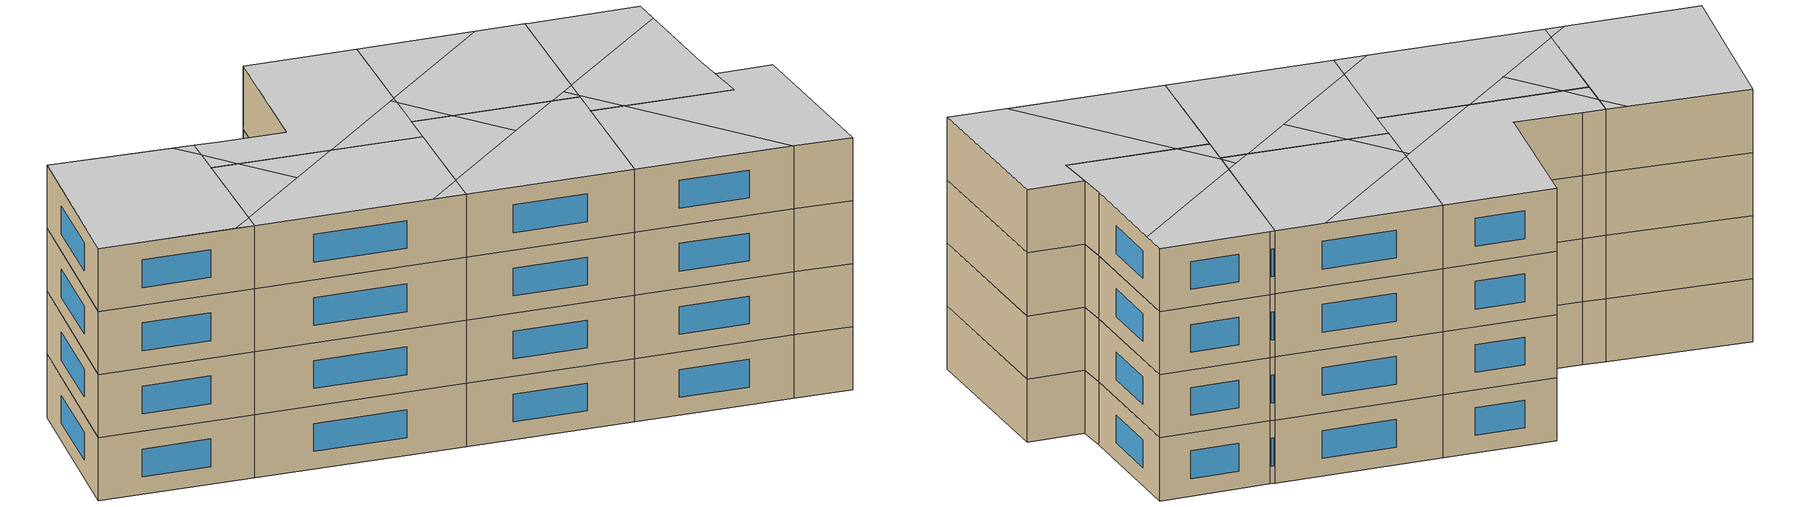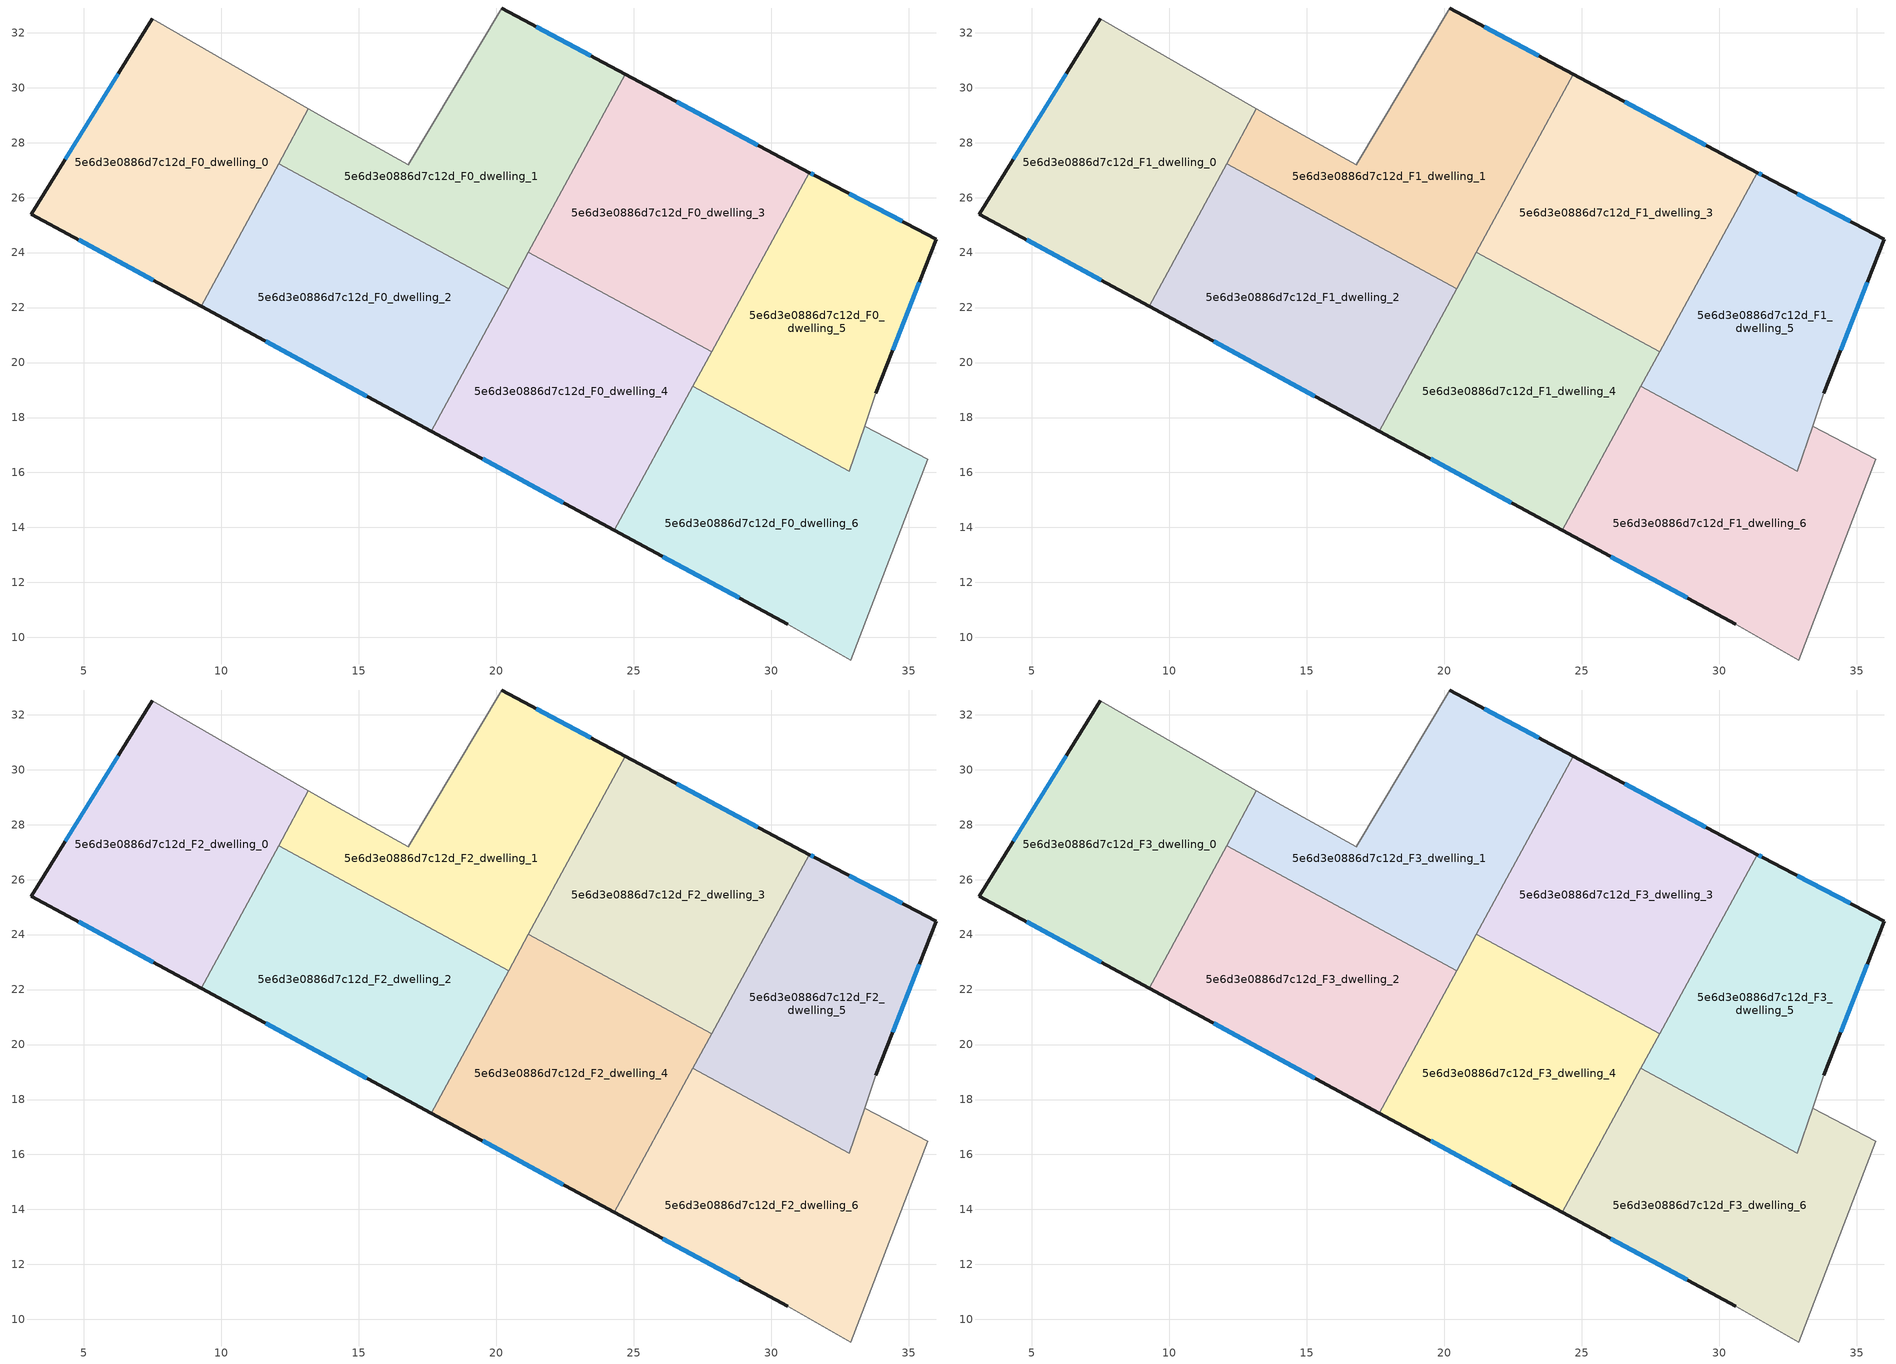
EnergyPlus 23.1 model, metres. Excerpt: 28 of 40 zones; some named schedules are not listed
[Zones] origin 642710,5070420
5e6d3e0886d7c12d_F0_dwelling_0
 floor ground (EU_floor_Construction): 13.17,29.23 9.26,22.05 3.08,25.4 7.49,32.5 z0
 wall outside (EU_wall_Construction): 7.49,32.5 3.08,25.4 9.26,22.05 z0:3
 wall adiabatic (EU_wall_Construction): 13.17,29.23 7.49,32.5 z0:3
 wall to 5e6d3e0886d7c12d_F0_dwelling_2 (EU_wall_Construction): 9.26,22.05 12.08,27.23 z0:3
 wall to 5e6d3e0886d7c12d_F0_dwelling_1 (EU_wall_Construction): 12.08,27.23 13.17,29.23 z0:3
 window (EU_Window_Construction): 4.81,24.46 7.53,22.99 / 6.25,30.51 4.32,27.39 z0.84:2.16
5e6d3e0886d7c12d_F0_dwelling_1
 floor ground (EU_floor_Construction): 24.7,30.49 20.45,22.68 12.08,27.23 13.17,29.23 14.09,28.7 16.79,27.2 20.2,32.9 z0
 wall outside (EU_wall_Construction): 24.7,30.49 20.2,32.9 z0:3
 wall to 5e6d3e0886d7c12d_F0_dwelling_2 (EU_wall_Construction): 12.08,27.23 20.45,22.68 z0:3
 wall adiabatic (EU_wall_Construction): 20.2,32.9 16.79,27.2 14.09,28.7 13.17,29.23 z0:3
 wall to 5e6d3e0886d7c12d_F0_dwelling_3 (EU_wall_Construction): 21.17,24.01 24.7,30.49 z0:3
 wall to 5e6d3e0886d7c12d_F0_dwelling_4 (EU_wall_Construction): 20.45,22.68 21.17,24.01 z0:3
 window (EU_Window_Construction): 23.44,31.16 21.46,32.22 z0.84:2.16
5e6d3e0886d7c12d_F0_dwelling_2
 floor ground (EU_floor_Construction): 20.45,22.68 17.64,17.51 9.26,22.05 12.08,27.23 z0
 wall outside (EU_wall_Construction): 9.26,22.05 17.64,17.51 z0:3
 wall to 5e6d3e0886d7c12d_F0_dwelling_4 (EU_wall_Construction): 17.64,17.51 20.45,22.68 z0:3
 window (EU_Window_Construction): 11.61,20.78 15.29,18.78 z0.84:2.16
5e6d3e0886d7c12d_F0_dwelling_3
 floor ground (EU_floor_Construction): 31.38,26.91 27.83,20.39 21.17,24.01 24.7,30.49 z0
 wall outside (EU_wall_Construction): 31.38,26.91 24.7,30.49 z0:3
 wall to 5e6d3e0886d7c12d_F0_dwelling_4 (EU_wall_Construction): 21.17,24.01 27.83,20.39 z0:3
 wall to 5e6d3e0886d7c12d_F0_dwelling_5 (EU_wall_Construction): 27.83,20.39 31.38,26.91 z0:3
 window (EU_Window_Construction): 29.51,27.91 26.57,29.49 z0.84:2.16
5e6d3e0886d7c12d_F0_dwelling_4
 floor ground (EU_floor_Construction): 27.83,20.39 24.3,13.89 17.64,17.51 21.17,24.01 z0
 wall outside (EU_wall_Construction): 17.64,17.51 24.3,13.89 z0:3
 wall to 5e6d3e0886d7c12d_F0_dwelling_6 (EU_wall_Construction): 24.3,13.89 27.15,19.14 z0:3
 wall to 5e6d3e0886d7c12d_F0_dwelling_5 (EU_wall_Construction): 27.15,19.14 27.83,20.39 z0:3
 window (EU_Window_Construction): 19.5,16.5 22.43,14.91 z0.84:2.16
5e6d3e0886d7c12d_F0_dwelling_5
 floor ground (EU_floor_Construction): 36.01,24.49 33.8,18.88 33.4,17.69 32.85,16.04 27.15,19.14 31.38,26.91 31.6,26.79 z0
 wall outside (EU_wall_Construction): 33.8,18.88 36.01,24.49 31.6,26.79 31.38,26.91 z0:3
 wall adiabatic (EU_wall_Construction): 32.85,16.04 33.4,17.69 33.8,18.88 z0:3
 wall to 5e6d3e0886d7c12d_F0_dwelling_6 (EU_wall_Construction): 27.15,19.14 32.85,16.04 z0:3
 window (EU_Window_Construction): 31.54,26.82 31.44,26.88 / 34.77,25.13 32.84,26.15 / 34.42,20.45 35.39,22.92 z0.84:2.16
5e6d3e0886d7c12d_F0_dwelling_6
 floor ground (EU_floor_Construction): 35.7,16.48 32.9,9.18 30.6,10.48 24.3,13.89 27.15,19.14 32.85,16.04 33.41,17.69 z0
 wall outside (EU_wall_Construction): 24.3,13.89 30.6,10.48 z0:3
 wall adiabatic (EU_wall_Construction): 33.41,17.69 32.85,16.04 / 30.6,10.48 32.9,9.18 35.7,16.48 33.4,17.68 z0:3
 window (EU_Window_Construction): 26.07,12.94 28.83,11.44 z0.84:2.16
5e6d3e0886d7c12d_F1_dwelling_0
 floor to 5e6d3e0886d7c12d_F0_dwelling_0 (EU_floor_Construction): 13.17,29.23 9.26,22.05 3.08,25.4 7.49,32.5 z3
 wall outside (EU_wall_Construction): 7.49,32.5 3.08,25.4 9.26,22.05 z3:6
 wall adiabatic (EU_wall_Construction): 13.17,29.23 7.49,32.5 z3:6
 wall to 5e6d3e0886d7c12d_F1_dwelling_2 (EU_wall_Construction): 9.26,22.05 12.08,27.23 z3:6
 wall to 5e6d3e0886d7c12d_F1_dwelling_1 (EU_wall_Construction): 12.08,27.23 13.17,29.23 z3:6
 window (EU_Window_Construction): 4.81,24.46 7.53,22.99 / 6.25,30.51 4.32,27.39 z3.84:5.16
5e6d3e0886d7c12d_F1_dwelling_1
 floor to 5e6d3e0886d7c12d_F0_dwelling_1 (EU_floor_Construction): 24.7,30.49 20.45,22.68 12.08,27.23 13.17,29.23 14.09,28.7 16.79,27.2 20.2,32.9 z3
 wall outside (EU_wall_Construction): 24.7,30.49 20.2,32.9 z3:6
 wall to 5e6d3e0886d7c12d_F1_dwelling_2 (EU_wall_Construction): 12.08,27.23 20.45,22.68 z3:6
 wall adiabatic (EU_wall_Construction): 20.2,32.9 16.79,27.2 14.09,28.7 13.17,29.23 z3:6
 wall to 5e6d3e0886d7c12d_F1_dwelling_3 (EU_wall_Construction): 21.17,24.01 24.7,30.49 z3:6
 wall to 5e6d3e0886d7c12d_F1_dwelling_4 (EU_wall_Construction): 20.45,22.68 21.17,24.01 z3:6
 window (EU_Window_Construction): 23.44,31.16 21.46,32.22 z3.84:5.16
5e6d3e0886d7c12d_F1_dwelling_2
 floor to 5e6d3e0886d7c12d_F0_dwelling_2 (EU_floor_Construction): 20.45,22.68 17.64,17.51 9.26,22.05 12.08,27.23 z3
 wall outside (EU_wall_Construction): 9.26,22.05 17.64,17.51 z3:6
 wall to 5e6d3e0886d7c12d_F1_dwelling_4 (EU_wall_Construction): 17.64,17.51 20.45,22.68 z3:6
 window (EU_Window_Construction): 11.61,20.78 15.29,18.78 z3.84:5.16
5e6d3e0886d7c12d_F1_dwelling_3
 floor to 5e6d3e0886d7c12d_F0_dwelling_3 (EU_floor_Construction): 31.38,26.91 27.83,20.39 21.17,24.01 24.7,30.49 z3
 wall outside (EU_wall_Construction): 31.38,26.91 24.7,30.49 z3:6
 wall to 5e6d3e0886d7c12d_F1_dwelling_4 (EU_wall_Construction): 21.17,24.01 27.83,20.39 z3:6
 wall to 5e6d3e0886d7c12d_F1_dwelling_5 (EU_wall_Construction): 27.83,20.39 31.38,26.91 z3:6
 window (EU_Window_Construction): 29.51,27.91 26.57,29.49 z3.84:5.16
5e6d3e0886d7c12d_F1_dwelling_4
 floor to 5e6d3e0886d7c12d_F0_dwelling_4 (EU_floor_Construction): 27.83,20.39 24.3,13.89 17.64,17.51 21.17,24.01 z3
 wall outside (EU_wall_Construction): 17.64,17.51 24.3,13.89 z3:6
 wall to 5e6d3e0886d7c12d_F1_dwelling_6 (EU_wall_Construction): 24.3,13.89 27.15,19.14 z3:6
 wall to 5e6d3e0886d7c12d_F1_dwelling_5 (EU_wall_Construction): 27.15,19.14 27.83,20.39 z3:6
 window (EU_Window_Construction): 19.5,16.5 22.43,14.91 z3.84:5.16
5e6d3e0886d7c12d_F1_dwelling_5
 floor to 5e6d3e0886d7c12d_F0_dwelling_5 (EU_floor_Construction): 36.01,24.49 33.8,18.88 33.4,17.69 32.85,16.04 27.15,19.14 31.38,26.91 31.6,26.79 z3
 wall outside (EU_wall_Construction): 33.8,18.88 36.01,24.49 31.6,26.79 31.38,26.91 z3:6
 wall adiabatic (EU_wall_Construction): 32.85,16.04 33.4,17.69 33.8,18.88 z3:6
 wall to 5e6d3e0886d7c12d_F1_dwelling_6 (EU_wall_Construction): 27.15,19.14 32.85,16.04 z3:6
 window (EU_Window_Construction): 31.54,26.82 31.44,26.88 / 34.77,25.13 32.84,26.15 / 34.42,20.45 35.39,22.92 z3.84:5.16
5e6d3e0886d7c12d_F1_dwelling_6
 floor to 5e6d3e0886d7c12d_F0_dwelling_6 (EU_floor_Construction): 35.7,16.48 32.9,9.18 30.6,10.48 24.3,13.89 27.15,19.14 32.85,16.04 33.41,17.69 z3
 wall outside (EU_wall_Construction): 24.3,13.89 30.6,10.48 z3:6
 wall adiabatic (EU_wall_Construction): 33.41,17.69 32.85,16.04 / 30.6,10.48 32.9,9.18 35.7,16.48 33.4,17.68 z3:6
 window (EU_Window_Construction): 26.07,12.94 28.83,11.44 z3.84:5.16
5e6d3e0886d7c12d_F2_dwelling_0
 floor to 5e6d3e0886d7c12d_F1_dwelling_0 (EU_floor_Construction): 13.17,29.23 9.26,22.05 3.08,25.4 7.49,32.5 z6
 wall outside (EU_wall_Construction): 7.49,32.5 3.08,25.4 9.26,22.05 z6:9
 wall adiabatic (EU_wall_Construction): 13.17,29.23 7.49,32.5 z6:9
 wall to 5e6d3e0886d7c12d_F2_dwelling_2 (EU_wall_Construction): 9.26,22.05 12.08,27.23 z6:9
 wall to 5e6d3e0886d7c12d_F2_dwelling_1 (EU_wall_Construction): 12.08,27.23 13.17,29.23 z6:9
 window (EU_Window_Construction): 4.81,24.46 7.53,22.99 / 6.25,30.51 4.32,27.39 z6.84:8.16
5e6d3e0886d7c12d_F2_dwelling_1
 floor to 5e6d3e0886d7c12d_F1_dwelling_1 (EU_floor_Construction): 24.7,30.49 20.45,22.68 12.08,27.23 13.17,29.23 14.09,28.7 16.79,27.2 20.2,32.9 z6
 wall outside (EU_wall_Construction): 24.7,30.49 20.2,32.9 z6:9
 wall to 5e6d3e0886d7c12d_F2_dwelling_2 (EU_wall_Construction): 12.08,27.23 20.45,22.68 z6:9
 wall adiabatic (EU_wall_Construction): 20.2,32.9 16.79,27.2 14.09,28.7 13.17,29.23 z6:9
 wall to 5e6d3e0886d7c12d_F2_dwelling_3 (EU_wall_Construction): 21.17,24.01 24.7,30.49 z6:9
 wall to 5e6d3e0886d7c12d_F2_dwelling_4 (EU_wall_Construction): 20.45,22.68 21.17,24.01 z6:9
 window (EU_Window_Construction): 23.44,31.16 21.46,32.22 z6.84:8.16
5e6d3e0886d7c12d_F2_dwelling_2
 floor to 5e6d3e0886d7c12d_F1_dwelling_2 (EU_floor_Construction): 20.45,22.68 17.64,17.51 9.26,22.05 12.08,27.23 z6
 wall outside (EU_wall_Construction): 9.26,22.05 17.64,17.51 z6:9
 wall to 5e6d3e0886d7c12d_F2_dwelling_4 (EU_wall_Construction): 17.64,17.51 20.45,22.68 z6:9
 window (EU_Window_Construction): 11.61,20.78 15.29,18.78 z6.84:8.16
5e6d3e0886d7c12d_F2_dwelling_3
 floor to 5e6d3e0886d7c12d_F1_dwelling_3 (EU_floor_Construction): 31.38,26.91 27.83,20.39 21.17,24.01 24.7,30.49 z6
 wall outside (EU_wall_Construction): 31.38,26.91 24.7,30.49 z6:9
 wall to 5e6d3e0886d7c12d_F2_dwelling_4 (EU_wall_Construction): 21.17,24.01 27.83,20.39 z6:9
 wall to 5e6d3e0886d7c12d_F2_dwelling_5 (EU_wall_Construction): 27.83,20.39 31.38,26.91 z6:9
 window (EU_Window_Construction): 29.51,27.91 26.57,29.49 z6.84:8.16
5e6d3e0886d7c12d_F2_dwelling_4
 floor to 5e6d3e0886d7c12d_F1_dwelling_4 (EU_floor_Construction): 27.83,20.39 24.3,13.89 17.64,17.51 21.17,24.01 z6
 wall outside (EU_wall_Construction): 17.64,17.51 24.3,13.89 z6:9
 wall to 5e6d3e0886d7c12d_F2_dwelling_6 (EU_wall_Construction): 24.3,13.89 27.15,19.14 z6:9
 wall to 5e6d3e0886d7c12d_F2_dwelling_5 (EU_wall_Construction): 27.15,19.14 27.83,20.39 z6:9
 window (EU_Window_Construction): 19.5,16.5 22.43,14.91 z6.84:8.16
5e6d3e0886d7c12d_F2_dwelling_5
 floor to 5e6d3e0886d7c12d_F1_dwelling_5 (EU_floor_Construction): 36.01,24.49 33.8,18.88 33.4,17.69 32.85,16.04 27.15,19.14 31.38,26.91 31.6,26.79 z6
 wall outside (EU_wall_Construction): 33.8,18.88 36.01,24.49 31.6,26.79 31.38,26.91 z6:9
 wall adiabatic (EU_wall_Construction): 32.85,16.04 33.4,17.69 33.8,18.88 z6:9
 wall to 5e6d3e0886d7c12d_F2_dwelling_6 (EU_wall_Construction): 27.15,19.14 32.85,16.04 z6:9
 window (EU_Window_Construction): 31.54,26.82 31.44,26.88 / 34.77,25.13 32.84,26.15 / 34.42,20.45 35.39,22.92 z6.84:8.16
5e6d3e0886d7c12d_F2_dwelling_6
 floor to 5e6d3e0886d7c12d_F1_dwelling_6 (EU_floor_Construction): 35.7,16.48 32.9,9.18 30.6,10.48 24.3,13.89 27.15,19.14 32.85,16.04 33.41,17.69 z6
 wall outside (EU_wall_Construction): 24.3,13.89 30.6,10.48 z6:9
 wall adiabatic (EU_wall_Construction): 33.41,17.69 32.85,16.04 / 30.6,10.48 32.9,9.18 35.7,16.48 33.4,17.68 z6:9
 window (EU_Window_Construction): 26.07,12.94 28.83,11.44 z6.84:8.16
5e6d3e0886d7c12d_F3_dwelling_0
 floor to 5e6d3e0886d7c12d_F2_dwelling_0 (EU_floor_Construction): 13.17,29.23 9.26,22.05 3.08,25.4 7.49,32.5 z9
 wall outside (EU_wall_Construction): 7.49,32.5 3.08,25.4 9.26,22.05 z9:12
 wall adiabatic (EU_wall_Construction): 13.17,29.23 7.49,32.5 z9:12
 wall to 5e6d3e0886d7c12d_F3_dwelling_2 (EU_wall_Construction): 9.26,22.05 12.08,27.23 z9:12
 wall to 5e6d3e0886d7c12d_F3_dwelling_1 (EU_wall_Construction): 12.08,27.23 13.17,29.23 z9:12
 window (EU_Window_Construction): 4.81,24.46 7.53,22.99 / 6.25,30.51 4.32,27.39 z9.84:11.16
 ceiling to 5e6d3e0886d7c12d_F4_dwelling_4 (EU_floor_Construction): 9.65,22.76 12.7,28.37 12.35,29.7 7.49,32.5 3.08,25.4 8.5,22.46 z12
 ceiling to 5e6d3e0886d7c12d_F4_dwelling_5 (EU_floor_Construction): 12.7,28.37 13.17,29.23 12.35,29.7 z12
 ceiling to 5e6d3e0886d7c12d_F4_dwelling_2 (EU_floor_Construction): 9.26,22.05 9.65,22.76 8.5,22.46 z12
5e6d3e0886d7c12d_F3_dwelling_1
 floor to 5e6d3e0886d7c12d_F2_dwelling_1 (EU_floor_Construction): 24.7,30.49 20.45,22.68 12.08,27.23 13.17,29.23 14.09,28.7 16.79,27.2 20.2,32.9 z9
 wall outside (EU_wall_Construction): 24.7,30.49 20.2,32.9 z9:12
 wall to 5e6d3e0886d7c12d_F3_dwelling_2 (EU_wall_Construction): 12.08,27.23 20.45,22.68 z9:12
 wall adiabatic (EU_wall_Construction): 20.2,32.9 16.79,27.2 14.09,28.7 13.17,29.23 z9:12
 wall to 5e6d3e0886d7c12d_F3_dwelling_3 (EU_wall_Construction): 21.17,24.01 24.7,30.49 z9:12
 wall to 5e6d3e0886d7c12d_F3_dwelling_4 (EU_wall_Construction): 20.45,22.68 21.17,24.01 z9:12
 window (EU_Window_Construction): 23.44,31.16 21.46,32.22 z9.84:11.16
 ceiling to 5e6d3e0886d7c12d_F4_dwelling_5 (EU_floor_Construction): 22.31,26.1 24.7,30.49 20.2,32.9 16.79,27.2 14.09,28.7 13.17,29.23 12.7,28.37 13.15,26.64 16.82,24.65 z12
 ceiling to 5e6d3e0886d7c12d_F4_dwelling_3 (EU_floor_Construction): 22.11,25.74 22.31,26.1 22.04,26.03 z12
 ceiling to 5e6d3e0886d7c12d_F4_dwelling_4 (EU_floor_Construction): 13.15,26.64 12.7,28.37 12.08,27.23 z12
 ceiling to 5e6d3e0886d7c12d_F4_dwelling_2 (EU_floor_Construction): 20.45,22.68 22.11,25.74 22.04,26.03 16.82,24.65 z12
5e6d3e0886d7c12d_F3_dwelling_2
 floor to 5e6d3e0886d7c12d_F2_dwelling_2 (EU_floor_Construction): 20.45,22.68 17.64,17.51 9.26,22.05 12.08,27.23 z9
 wall outside (EU_wall_Construction): 9.26,22.05 17.64,17.51 z9:12
 wall to 5e6d3e0886d7c12d_F3_dwelling_4 (EU_wall_Construction): 17.64,17.51 20.45,22.68 z9:12
 window (EU_Window_Construction): 11.61,20.78 15.29,18.78 z9.84:11.16
 ceiling to 5e6d3e0886d7c12d_F4_dwelling_2 (EU_floor_Construction): 18.31,18.76 20.45,22.68 16.82,24.65 9.65,22.76 9.26,22.05 16.31,18.23 z12
 ceiling to 5e6d3e0886d7c12d_F4_dwelling_4 (EU_floor_Construction): 13.88,23.88 13.15,26.64 12.08,27.23 9.65,22.76 z12
 ceiling to 5e6d3e0886d7c12d_F4_dwelling_5 (EU_floor_Construction): 16.82,24.65 13.15,26.64 13.88,23.88 z12
 ceiling to 5e6d3e0886d7c12d_F4_dwelling_0 (EU_floor_Construction): 17.64,17.51 18.31,18.76 16.31,18.23 z12
5e6d3e0886d7c12d_F3_dwelling_3
 floor to 5e6d3e0886d7c12d_F2_dwelling_3 (EU_floor_Construction): 31.38,26.91 27.83,20.39 21.17,24.01 24.7,30.49 z9
 wall outside (EU_wall_Construction): 31.38,26.91 24.7,30.49 z9:12
 wall to 5e6d3e0886d7c12d_F3_dwelling_4 (EU_wall_Construction): 21.17,24.01 27.83,20.39 z9:12
 wall to 5e6d3e0886d7c12d_F3_dwelling_5 (EU_wall_Construction): 27.83,20.39 31.38,26.91 z9:12
 window (EU_Window_Construction): 29.51,27.91 26.57,29.49 z9.84:11.16
 ceiling to 5e6d3e0886d7c12d_F4_dwelling_3 (EU_floor_Construction): 28.39,21.41 31.38,26.91 29.41,27.97 22.31,26.1 22.11,25.74 22.8,23.13 26.75,20.98 z12
 ceiling to 5e6d3e0886d7c12d_F4_dwelling_5 (EU_floor_Construction): 29.41,27.97 24.7,30.49 22.31,26.1 z12
 ceiling to 5e6d3e0886d7c12d_F4_dwelling_1 (EU_floor_Construction): 27.91,20.53 28.39,21.41 27.72,21.23 z12
 ceiling to 5e6d3e0886d7c12d_F4_dwelling_2 (EU_floor_Construction): 22.8,23.13 22.11,25.74 21.17,24.01 z12
 ceiling to 5e6d3e0886d7c12d_F4_dwelling_0 (EU_floor_Construction): 27.83,20.39 27.91,20.53 27.72,21.23 26.75,20.98 z12
5e6d3e0886d7c12d_F3_dwelling_4
 floor to 5e6d3e0886d7c12d_F2_dwelling_4 (EU_floor_Construction): 27.83,20.39 24.3,13.89 17.64,17.51 21.17,24.01 z9
 wall outside (EU_wall_Construction): 17.64,17.51 24.3,13.89 z9:12
 wall to 5e6d3e0886d7c12d_F3_dwelling_6 (EU_wall_Construction): 24.3,13.89 27.15,19.14 z9:12
 wall to 5e6d3e0886d7c12d_F3_dwelling_5 (EU_wall_Construction): 27.15,19.14 27.83,20.39 z9:12
 window (EU_Window_Construction): 19.5,16.5 22.43,14.91 z9.84:11.16
 ceiling to 5e6d3e0886d7c12d_F4_dwelling_0 (EU_floor_Construction): 24.3,13.9 27.83,20.39 26.75,20.98 18.31,18.76 17.64,17.51 z12
 ceiling to 5e6d3e0886d7c12d_F4_dwelling_2 (EU_floor_Construction): 23.59,20.14 22.8,23.13 21.17,24.01 18.31,18.76 z12
 ceiling to 5e6d3e0886d7c12d_F4_dwelling_3 (EU_floor_Construction): 26.75,20.98 22.8,23.13 23.59,20.14 z12
5e6d3e0886d7c12d_F3_dwelling_5
 floor to 5e6d3e0886d7c12d_F2_dwelling_5 (EU_floor_Construction): 36.01,24.49 33.8,18.88 33.4,17.69 32.85,16.04 27.15,19.14 31.38,26.91 31.6,26.79 z9
 wall outside (EU_wall_Construction): 33.8,18.88 36.01,24.49 31.6,26.79 31.38,26.91 z9:12
 wall adiabatic (EU_wall_Construction): 32.85,16.04 33.4,17.69 33.8,18.88 z9:12
 wall to 5e6d3e0886d7c12d_F3_dwelling_6 (EU_wall_Construction): 27.15,19.14 32.85,16.04 z9:12
 window (EU_Window_Construction): 31.54,26.82 31.44,26.88 / 34.77,25.13 32.84,26.15 / 34.42,20.45 35.39,22.92 z9.84:11.16
 ceiling to 5e6d3e0886d7c12d_F4_dwelling_1 (EU_floor_Construction): 32.85,16.04 33.4,17.69 33.8,18.88 35.54,23.29 28.39,21.41 27.91,20.53 28.46,18.42 z12
 ceiling to 5e6d3e0886d7c12d_F4_dwelling_3 (EU_floor_Construction): 35.54,23.29 36.01,24.49 31.6,26.79 31.38,26.91 28.39,21.41 z12
 ceiling to 5e6d3e0886d7c12d_F4_dwelling_0 (EU_floor_Construction): 28.46,18.42 27.91,20.53 27.15,19.14 z12
5e6d3e0886d7c12d_F3_dwelling_6
 floor to 5e6d3e0886d7c12d_F2_dwelling_6 (EU_floor_Construction): 35.7,16.48 32.9,9.18 30.6,10.48 24.3,13.89 27.15,19.14 32.85,16.04 33.41,17.69 z9
 wall outside (EU_wall_Construction): 24.3,13.89 30.6,10.48 z9:12
 wall adiabatic (EU_wall_Construction): 33.41,17.69 32.85,16.04 / 30.6,10.48 32.9,9.18 35.7,16.48 33.4,17.68 z9:12
 window (EU_Window_Construction): 26.07,12.94 28.83,11.44 z9.84:11.16
 ceiling to 5e6d3e0886d7c12d_F4_dwelling_1 (EU_floor_Construction): 32.9,9.18 35.7,16.48 33.4,17.68 32.85,16.04 28.46,18.42 30.55,10.51 30.6,10.48 z12
 ceiling to 5e6d3e0886d7c12d_F4_dwelling_0 (EU_floor_Construction): 30.55,10.51 28.46,18.42 27.15,19.14 24.3,13.9 z12
[Building]
EU S2 Campaign: North Axis=0; Terrain=City; Solar Distribution=FullExterior
[Site:Location]
Lyon-Bron: Latitude=45.75; Longitude=5; Time Zone=1; Elevation=198
[SizingPeriod:WeatherFileDays]
AnnualSizingPeriod: Begin Month=1; Begin Day of Month=1; End Month=12; End Day of Month=31; Day of Week for Start Day=Monday; Use Weather File Daylight Saving Period=No; Use Weather File Rain and Snow Indicators=No
[MATERIAL]
EU_InternalMass_Material: Roughness=MediumRough; Thickness=0.1; Conductivity=1; Density=1800; Specific Heat=900; Thermal Absorptance=0.9; Solar Absorptance=0.7; Visible Absorptance=0.7
[MATERIAL:NOMASS] Roughness=MediumRough; Thermal Absorptance=0.9; Solar Absorptance=0.7; Visible Absorptance=0.7
Name | Thermal Resistance
EU_wall_NoMass | 0.776494
EU_floor_NoMass | 0.421597
[WINDOWMATERIAL:SIMPLEGLAZINGSYSTEM]
EU_Window_SimpleGlazing: UFactor=4.24961; Solar Heat Gain Coefficient=0.83; Visible Transmittance=0.83
[CONSTRUCTION]
EU_wall_Construction: EU_wall_NoMass
EU_floor_Construction: EU_floor_NoMass
EU_Window_Construction: EU_Window_SimpleGlazing
EU_InternalMass_Construction: EU_InternalMass_Material
[ZONE] Type=1; Multiplier=1; Ceiling Height=autocalculate; Floor Area=autocalculate; Part of Total Floor Area=Yes
Name | Volume
5e6d3e0886d7c12d_F0_dwelling_0; 5e6d3e0886d7c12d_F1_dwelling_0; 5e6d3e0886d7c12d_F2_dwelling_0; 5e6d3e0886d7c12d_F3_dwelling_0 | 168.294
5e6d3e0886d7c12d_F0_dwelling_1; 5e6d3e0886d7c12d_F1_dwelling_1; 5e6d3e0886d7c12d_F2_dwelling_1; 5e6d3e0886d7c12d_F3_dwelling_1 | 168.29
5e6d3e0886d7c12d_F0_dwelling_2; 5e6d3e0886d7c12d_F1_dwelling_2; 5e6d3e0886d7c12d_F2_dwelling_2; 5e6d3e0886d7c12d_F3_dwelling_2 | 168.324
5e6d3e0886d7c12d_F0_dwelling_3; 5e6d3e0886d7c12d_F1_dwelling_3; 5e6d3e0886d7c12d_F2_dwelling_3; 5e6d3e0886d7c12d_F3_dwelling_3 | 168.304
5e6d3e0886d7c12d_F0_dwelling_4; 5e6d3e0886d7c12d_F1_dwelling_4; 5e6d3e0886d7c12d_F2_dwelling_4; 5e6d3e0886d7c12d_F3_dwelling_4 | 168.267
5e6d3e0886d7c12d_F0_dwelling_5; 5e6d3e0886d7c12d_F1_dwelling_5; 5e6d3e0886d7c12d_F2_dwelling_5; 5e6d3e0886d7c12d_F3_dwelling_5 | 154.786
5e6d3e0886d7c12d_F0_dwelling_6; 5e6d3e0886d7c12d_F1_dwelling_6; 5e6d3e0886d7c12d_F2_dwelling_6; 5e6d3e0886d7c12d_F3_dwelling_6 | 181.802
[INTERNALMASS] Construction=EU_InternalMass_Construction
Name | Zone or ZoneList | Surface Area
5e6d3e0886d7c12d_F0_dwelling_0_EU_InternalMass | 5e6d3e0886d7c12d_F0_dwelling_0 | 56.0983
5e6d3e0886d7c12d_F0_dwelling_1_EU_InternalMass | 5e6d3e0886d7c12d_F0_dwelling_1 | 56.0969
5e6d3e0886d7c12d_F0_dwelling_2_EU_InternalMass | 5e6d3e0886d7c12d_F0_dwelling_2 | 56.1077
5e6d3e0886d7c12d_F0_dwelling_3_EU_InternalMass | 5e6d3e0886d7c12d_F0_dwelling_3 | 56.0997
5e6d3e0886d7c12d_F0_dwelling_4_EU_InternalMass | 5e6d3e0886d7c12d_F0_dwelling_4 | 56.0911
5e6d3e0886d7c12d_F0_dwelling_5_EU_InternalMass | 5e6d3e0886d7c12d_F0_dwelling_5 | 51.6004
5e6d3e0886d7c12d_F0_dwelling_6_EU_InternalMass | 5e6d3e0886d7c12d_F0_dwelling_6 | 60.601
5e6d3e0886d7c12d_F1_dwelling_0_EU_InternalMass | 5e6d3e0886d7c12d_F1_dwelling_0 | 56.0983
5e6d3e0886d7c12d_F1_dwelling_1_EU_InternalMass | 5e6d3e0886d7c12d_F1_dwelling_1 | 56.0969
5e6d3e0886d7c12d_F1_dwelling_2_EU_InternalMass | 5e6d3e0886d7c12d_F1_dwelling_2 | 56.1077
5e6d3e0886d7c12d_F1_dwelling_3_EU_InternalMass | 5e6d3e0886d7c12d_F1_dwelling_3 | 56.0997
5e6d3e0886d7c12d_F1_dwelling_4_EU_InternalMass | 5e6d3e0886d7c12d_F1_dwelling_4 | 56.0911
5e6d3e0886d7c12d_F1_dwelling_5_EU_InternalMass | 5e6d3e0886d7c12d_F1_dwelling_5 | 51.6004
5e6d3e0886d7c12d_F1_dwelling_6_EU_InternalMass | 5e6d3e0886d7c12d_F1_dwelling_6 | 60.601
5e6d3e0886d7c12d_F2_dwelling_0_EU_InternalMass | 5e6d3e0886d7c12d_F2_dwelling_0 | 56.0983
5e6d3e0886d7c12d_F2_dwelling_1_EU_InternalMass | 5e6d3e0886d7c12d_F2_dwelling_1 | 56.0969
5e6d3e0886d7c12d_F2_dwelling_2_EU_InternalMass | 5e6d3e0886d7c12d_F2_dwelling_2 | 56.1077
5e6d3e0886d7c12d_F2_dwelling_3_EU_InternalMass | 5e6d3e0886d7c12d_F2_dwelling_3 | 56.0997
5e6d3e0886d7c12d_F2_dwelling_4_EU_InternalMass | 5e6d3e0886d7c12d_F2_dwelling_4 | 56.0911
5e6d3e0886d7c12d_F2_dwelling_5_EU_InternalMass | 5e6d3e0886d7c12d_F2_dwelling_5 | 51.6004
5e6d3e0886d7c12d_F2_dwelling_6_EU_InternalMass | 5e6d3e0886d7c12d_F2_dwelling_6 | 60.601
5e6d3e0886d7c12d_F3_dwelling_0_EU_InternalMass | 5e6d3e0886d7c12d_F3_dwelling_0 | 56.0983
5e6d3e0886d7c12d_F3_dwelling_1_EU_InternalMass | 5e6d3e0886d7c12d_F3_dwelling_1 | 56.0969
5e6d3e0886d7c12d_F3_dwelling_2_EU_InternalMass | 5e6d3e0886d7c12d_F3_dwelling_2 | 56.1077
5e6d3e0886d7c12d_F3_dwelling_3_EU_InternalMass | 5e6d3e0886d7c12d_F3_dwelling_3 | 56.0997
5e6d3e0886d7c12d_F3_dwelling_4_EU_InternalMass | 5e6d3e0886d7c12d_F3_dwelling_4 | 56.0911
5e6d3e0886d7c12d_F3_dwelling_5_EU_InternalMass | 5e6d3e0886d7c12d_F3_dwelling_5 | 51.6004
5e6d3e0886d7c12d_F3_dwelling_6_EU_InternalMass | 5e6d3e0886d7c12d_F3_dwelling_6 | 60.601
[OTHEREQUIPMENT] Fuel Type=Electricity; Design Level Calculation Method=Watts/Area; Power per Zone Floor Area=1; Fraction Latent=0; Fraction Radiant=0; Fraction Lost=0; Carbon Dioxide Generation Rate=0; EndUse Subcategory=EU_Step8_InternalGains
Name | Zone or ZoneList or Space or SpaceList | Schedule
EU_Step8_InternalGain_5e6d3e0886d7c12d_F0_dwelling_0_f000 | 5e6d3e0886d7c12d_F0_dwelling_0 | EU_Step8_GainSchedule_5e6d3e0886d7c12d_F0_dwelling_0_f000
EU_Step8_InternalGain_5e6d3e0886d7c12d_F0_dwelling_1_f000 | 5e6d3e0886d7c12d_F0_dwelling_1 | EU_Step8_GainSchedule_5e6d3e0886d7c12d_F0_dwelling_1_f000
EU_Step8_InternalGain_5e6d3e0886d7c12d_F0_dwelling_2_f000 | 5e6d3e0886d7c12d_F0_dwelling_2 | EU_Step8_GainSchedule_5e6d3e0886d7c12d_F0_dwelling_2_f000
EU_Step8_InternalGain_5e6d3e0886d7c12d_F0_dwelling_3_f000 | 5e6d3e0886d7c12d_F0_dwelling_3 | EU_Step8_GainSchedule_5e6d3e0886d7c12d_F0_dwelling_3_f000
EU_Step8_InternalGain_5e6d3e0886d7c12d_F0_dwelling_4_f000 | 5e6d3e0886d7c12d_F0_dwelling_4 | EU_Step8_GainSchedule_5e6d3e0886d7c12d_F0_dwelling_4_f000
EU_Step8_InternalGain_5e6d3e0886d7c12d_F0_dwelling_5_f000 | 5e6d3e0886d7c12d_F0_dwelling_5 | EU_Step8_GainSchedule_5e6d3e0886d7c12d_F0_dwelling_5_f000
EU_Step8_InternalGain_5e6d3e0886d7c12d_F0_dwelling_6_f000 | 5e6d3e0886d7c12d_F0_dwelling_6 | EU_Step8_GainSchedule_5e6d3e0886d7c12d_F0_dwelling_6_f000
EU_Step8_InternalGain_5e6d3e0886d7c12d_F1_dwelling_0_f000 | 5e6d3e0886d7c12d_F1_dwelling_0 | EU_Step8_GainSchedule_5e6d3e0886d7c12d_F1_dwelling_0_f000
EU_Step8_InternalGain_5e6d3e0886d7c12d_F1_dwelling_1_f000 | 5e6d3e0886d7c12d_F1_dwelling_1 | EU_Step8_GainSchedule_5e6d3e0886d7c12d_F1_dwelling_1_f000
EU_Step8_InternalGain_5e6d3e0886d7c12d_F1_dwelling_2_f000 | 5e6d3e0886d7c12d_F1_dwelling_2 | EU_Step8_GainSchedule_5e6d3e0886d7c12d_F1_dwelling_2_f000
EU_Step8_InternalGain_5e6d3e0886d7c12d_F1_dwelling_3_f000 | 5e6d3e0886d7c12d_F1_dwelling_3 | EU_Step8_GainSchedule_5e6d3e0886d7c12d_F1_dwelling_3_f000
EU_Step8_InternalGain_5e6d3e0886d7c12d_F1_dwelling_4_f000 | 5e6d3e0886d7c12d_F1_dwelling_4 | EU_Step8_GainSchedule_5e6d3e0886d7c12d_F1_dwelling_4_f000
EU_Step8_InternalGain_5e6d3e0886d7c12d_F1_dwelling_5_f000 | 5e6d3e0886d7c12d_F1_dwelling_5 | EU_Step8_GainSchedule_5e6d3e0886d7c12d_F1_dwelling_5_f000
EU_Step8_InternalGain_5e6d3e0886d7c12d_F1_dwelling_6_f000 | 5e6d3e0886d7c12d_F1_dwelling_6 | EU_Step8_GainSchedule_5e6d3e0886d7c12d_F1_dwelling_6_f000
EU_Step8_InternalGain_5e6d3e0886d7c12d_F2_dwelling_0_f000 | 5e6d3e0886d7c12d_F2_dwelling_0 | EU_Step8_GainSchedule_5e6d3e0886d7c12d_F2_dwelling_0_f000
EU_Step8_InternalGain_5e6d3e0886d7c12d_F2_dwelling_1_f000 | 5e6d3e0886d7c12d_F2_dwelling_1 | EU_Step8_GainSchedule_5e6d3e0886d7c12d_F2_dwelling_1_f000
EU_Step8_InternalGain_5e6d3e0886d7c12d_F2_dwelling_2_f000 | 5e6d3e0886d7c12d_F2_dwelling_2 | EU_Step8_GainSchedule_5e6d3e0886d7c12d_F2_dwelling_2_f000
EU_Step8_InternalGain_5e6d3e0886d7c12d_F2_dwelling_3_f000 | 5e6d3e0886d7c12d_F2_dwelling_3 | EU_Step8_GainSchedule_5e6d3e0886d7c12d_F2_dwelling_3_f000
EU_Step8_InternalGain_5e6d3e0886d7c12d_F2_dwelling_4_f000 | 5e6d3e0886d7c12d_F2_dwelling_4 | EU_Step8_GainSchedule_5e6d3e0886d7c12d_F2_dwelling_4_f000
EU_Step8_InternalGain_5e6d3e0886d7c12d_F2_dwelling_5_f000 | 5e6d3e0886d7c12d_F2_dwelling_5 | EU_Step8_GainSchedule_5e6d3e0886d7c12d_F2_dwelling_5_f000
EU_Step8_InternalGain_5e6d3e0886d7c12d_F2_dwelling_6_f000 | 5e6d3e0886d7c12d_F2_dwelling_6 | EU_Step8_GainSchedule_5e6d3e0886d7c12d_F2_dwelling_6_f000
EU_Step8_InternalGain_5e6d3e0886d7c12d_F3_dwelling_0_f000 | 5e6d3e0886d7c12d_F3_dwelling_0 | EU_Step8_GainSchedule_5e6d3e0886d7c12d_F3_dwelling_0_f000
EU_Step8_InternalGain_5e6d3e0886d7c12d_F3_dwelling_1_f000 | 5e6d3e0886d7c12d_F3_dwelling_1 | EU_Step8_GainSchedule_5e6d3e0886d7c12d_F3_dwelling_1_f000
EU_Step8_InternalGain_5e6d3e0886d7c12d_F3_dwelling_2_f000 | 5e6d3e0886d7c12d_F3_dwelling_2 | EU_Step8_GainSchedule_5e6d3e0886d7c12d_F3_dwelling_2_f000
EU_Step8_InternalGain_5e6d3e0886d7c12d_F3_dwelling_3_f000 | 5e6d3e0886d7c12d_F3_dwelling_3 | EU_Step8_GainSchedule_5e6d3e0886d7c12d_F3_dwelling_3_f000
EU_Step8_InternalGain_5e6d3e0886d7c12d_F3_dwelling_4_f000 | 5e6d3e0886d7c12d_F3_dwelling_4 | EU_Step8_GainSchedule_5e6d3e0886d7c12d_F3_dwelling_4_f000
EU_Step8_InternalGain_5e6d3e0886d7c12d_F3_dwelling_5_f000 | 5e6d3e0886d7c12d_F3_dwelling_5 | EU_Step8_GainSchedule_5e6d3e0886d7c12d_F3_dwelling_5_f000
EU_Step8_InternalGain_5e6d3e0886d7c12d_F3_dwelling_6_f000 | 5e6d3e0886d7c12d_F3_dwelling_6 | EU_Step8_GainSchedule_5e6d3e0886d7c12d_F3_dwelling_6_f000
[ZONEVENTILATION:DESIGNFLOWRATE] Schedule=EU_AlwaysOn; Design Flow Rate Calculation Method=AirChanges/Hour; Air Changes per Hour=0.693814; Ventilation Type=Natural; Fan Pressure Rise=0; Fan Total Efficiency=1; Constant Term Coefficient=1; Temperature Term Coefficient=0; Velocity Term Coefficient=0; Velocity Squared Term Coefficient=0; Minimum Indoor Temperature=-100; Maximum Indoor Temperature=100; Delta Temperature=-100; Minimum Outdoor Temperature=-100; Maximum Outdoor Temperature=100; Maximum Wind Speed=40
Name | Zone or ZoneList or Space or SpaceList
EU_ConstantAir_5e6d3e0886d7c12d_F0_dwelling_0 | 5e6d3e0886d7c12d_F0_dwelling_0
EU_ConstantAir_5e6d3e0886d7c12d_F0_dwelling_1 | 5e6d3e0886d7c12d_F0_dwelling_1
EU_ConstantAir_5e6d3e0886d7c12d_F0_dwelling_2 | 5e6d3e0886d7c12d_F0_dwelling_2
EU_ConstantAir_5e6d3e0886d7c12d_F0_dwelling_3 | 5e6d3e0886d7c12d_F0_dwelling_3
EU_ConstantAir_5e6d3e0886d7c12d_F0_dwelling_4 | 5e6d3e0886d7c12d_F0_dwelling_4
EU_ConstantAir_5e6d3e0886d7c12d_F0_dwelling_5 | 5e6d3e0886d7c12d_F0_dwelling_5
EU_ConstantAir_5e6d3e0886d7c12d_F0_dwelling_6 | 5e6d3e0886d7c12d_F0_dwelling_6
EU_ConstantAir_5e6d3e0886d7c12d_F1_dwelling_0 | 5e6d3e0886d7c12d_F1_dwelling_0
EU_ConstantAir_5e6d3e0886d7c12d_F1_dwelling_1 | 5e6d3e0886d7c12d_F1_dwelling_1
EU_ConstantAir_5e6d3e0886d7c12d_F1_dwelling_2 | 5e6d3e0886d7c12d_F1_dwelling_2
EU_ConstantAir_5e6d3e0886d7c12d_F1_dwelling_3 | 5e6d3e0886d7c12d_F1_dwelling_3
EU_ConstantAir_5e6d3e0886d7c12d_F1_dwelling_4 | 5e6d3e0886d7c12d_F1_dwelling_4
EU_ConstantAir_5e6d3e0886d7c12d_F1_dwelling_5 | 5e6d3e0886d7c12d_F1_dwelling_5
EU_ConstantAir_5e6d3e0886d7c12d_F1_dwelling_6 | 5e6d3e0886d7c12d_F1_dwelling_6
EU_ConstantAir_5e6d3e0886d7c12d_F2_dwelling_0 | 5e6d3e0886d7c12d_F2_dwelling_0
EU_ConstantAir_5e6d3e0886d7c12d_F2_dwelling_1 | 5e6d3e0886d7c12d_F2_dwelling_1
EU_ConstantAir_5e6d3e0886d7c12d_F2_dwelling_2 | 5e6d3e0886d7c12d_F2_dwelling_2
EU_ConstantAir_5e6d3e0886d7c12d_F2_dwelling_3 | 5e6d3e0886d7c12d_F2_dwelling_3
EU_ConstantAir_5e6d3e0886d7c12d_F2_dwelling_4 | 5e6d3e0886d7c12d_F2_dwelling_4
EU_ConstantAir_5e6d3e0886d7c12d_F2_dwelling_5 | 5e6d3e0886d7c12d_F2_dwelling_5
EU_ConstantAir_5e6d3e0886d7c12d_F2_dwelling_6 | 5e6d3e0886d7c12d_F2_dwelling_6
EU_ConstantAir_5e6d3e0886d7c12d_F3_dwelling_0 | 5e6d3e0886d7c12d_F3_dwelling_0
EU_ConstantAir_5e6d3e0886d7c12d_F3_dwelling_1 | 5e6d3e0886d7c12d_F3_dwelling_1
EU_ConstantAir_5e6d3e0886d7c12d_F3_dwelling_2 | 5e6d3e0886d7c12d_F3_dwelling_2
EU_ConstantAir_5e6d3e0886d7c12d_F3_dwelling_3 | 5e6d3e0886d7c12d_F3_dwelling_3
EU_ConstantAir_5e6d3e0886d7c12d_F3_dwelling_4 | 5e6d3e0886d7c12d_F3_dwelling_4
EU_ConstantAir_5e6d3e0886d7c12d_F3_dwelling_5 | 5e6d3e0886d7c12d_F3_dwelling_5
EU_ConstantAir_5e6d3e0886d7c12d_F3_dwelling_6 | 5e6d3e0886d7c12d_F3_dwelling_6
[HVACTEMPLATE:ZONE:IDEALLOADSAIRSYSTEM] System Availability Schedule=EU_AlwaysOn; Maximum Heating Supply Air Temperature=50; Minimum Cooling Supply Air Temperature=13; Maximum Heating Supply Air Humidity Ratio=0.0156; Minimum Cooling Supply Air Humidity Ratio=0.0077; Heating Limit=NoLimit; Cooling Limit=NoLimit; Heating Availability Schedule=EU_AlwaysOn; Cooling Availability Schedule=EU_CoolingOff; Dehumidification Control Type=ConstantSensibleHeatRatio; Cooling Sensible Heat Ratio=0.7; Dehumidification Setpoint=60; Humidification Control Type=None; Humidification Setpoint=30; Outdoor Air Method=None; Outdoor Air Flow Rate per Person=0.00944; Outdoor Air Flow Rate per Zone Floor Area=0; Outdoor Air Flow Rate per Zone=0; Demand Controlled Ventilation Type=None; Outdoor Air Economizer Type=NoEconomizer; Heat Recovery Type=None; Sensible Heat Recovery Effectiveness=0.7; Latent Heat Recovery Effectiveness=0.65
Name | Template Thermostat
5e6d3e0886d7c12d_F0_dwelling_0 | EU_HeatOnly_5e6d3e0886d7c12d_F0_dwelling_0
5e6d3e0886d7c12d_F0_dwelling_1 | EU_HeatOnly_5e6d3e0886d7c12d_F0_dwelling_1
5e6d3e0886d7c12d_F0_dwelling_2 | EU_HeatOnly_5e6d3e0886d7c12d_F0_dwelling_2
5e6d3e0886d7c12d_F0_dwelling_3 | EU_HeatOnly_5e6d3e0886d7c12d_F0_dwelling_3
5e6d3e0886d7c12d_F0_dwelling_4 | EU_HeatOnly_5e6d3e0886d7c12d_F0_dwelling_4
5e6d3e0886d7c12d_F0_dwelling_5 | EU_HeatOnly_5e6d3e0886d7c12d_F0_dwelling_5
5e6d3e0886d7c12d_F0_dwelling_6 | EU_HeatOnly_5e6d3e0886d7c12d_F0_dwelling_6
5e6d3e0886d7c12d_F1_dwelling_0 | EU_HeatOnly_5e6d3e0886d7c12d_F1_dwelling_0
5e6d3e0886d7c12d_F1_dwelling_1 | EU_HeatOnly_5e6d3e0886d7c12d_F1_dwelling_1
5e6d3e0886d7c12d_F1_dwelling_2 | EU_HeatOnly_5e6d3e0886d7c12d_F1_dwelling_2
5e6d3e0886d7c12d_F1_dwelling_3 | EU_HeatOnly_5e6d3e0886d7c12d_F1_dwelling_3
5e6d3e0886d7c12d_F1_dwelling_4 | EU_HeatOnly_5e6d3e0886d7c12d_F1_dwelling_4
5e6d3e0886d7c12d_F1_dwelling_5 | EU_HeatOnly_5e6d3e0886d7c12d_F1_dwelling_5
5e6d3e0886d7c12d_F1_dwelling_6 | EU_HeatOnly_5e6d3e0886d7c12d_F1_dwelling_6
5e6d3e0886d7c12d_F2_dwelling_0 | EU_HeatOnly_5e6d3e0886d7c12d_F2_dwelling_0
5e6d3e0886d7c12d_F2_dwelling_1 | EU_HeatOnly_5e6d3e0886d7c12d_F2_dwelling_1
5e6d3e0886d7c12d_F2_dwelling_2 | EU_HeatOnly_5e6d3e0886d7c12d_F2_dwelling_2
5e6d3e0886d7c12d_F2_dwelling_3 | EU_HeatOnly_5e6d3e0886d7c12d_F2_dwelling_3
5e6d3e0886d7c12d_F2_dwelling_4 | EU_HeatOnly_5e6d3e0886d7c12d_F2_dwelling_4
5e6d3e0886d7c12d_F2_dwelling_5 | EU_HeatOnly_5e6d3e0886d7c12d_F2_dwelling_5
5e6d3e0886d7c12d_F2_dwelling_6 | EU_HeatOnly_5e6d3e0886d7c12d_F2_dwelling_6
5e6d3e0886d7c12d_F3_dwelling_0 | EU_HeatOnly_5e6d3e0886d7c12d_F3_dwelling_0
5e6d3e0886d7c12d_F3_dwelling_1 | EU_HeatOnly_5e6d3e0886d7c12d_F3_dwelling_1
5e6d3e0886d7c12d_F3_dwelling_2 | EU_HeatOnly_5e6d3e0886d7c12d_F3_dwelling_2
5e6d3e0886d7c12d_F3_dwelling_3 | EU_HeatOnly_5e6d3e0886d7c12d_F3_dwelling_3
5e6d3e0886d7c12d_F3_dwelling_4 | EU_HeatOnly_5e6d3e0886d7c12d_F3_dwelling_4
5e6d3e0886d7c12d_F3_dwelling_5 | EU_HeatOnly_5e6d3e0886d7c12d_F3_dwelling_5
5e6d3e0886d7c12d_F3_dwelling_6 | EU_HeatOnly_5e6d3e0886d7c12d_F3_dwelling_6
[SIZING:ZONE] Zone Cooling Design Supply Air Temperature Input Method=SupplyAirTemperature; Zone Cooling Design Supply Air Temperature=13; Zone Heating Design Supply Air Temperature Input Method=SupplyAirTemperature; Zone Heating Design Supply Air Temperature=50; Zone Cooling Design Supply Air Humidity Ratio=0.008; Zone Heating Design Supply Air Humidity Ratio=0.008; Cooling Design Air Flow Method=DesignDay; Cooling Design Air Flow Rate=0; Cooling Minimum Air Flow per Zone Floor Area=0.000762; Cooling Minimum Air Flow=0; Cooling Minimum Air Flow Fraction=0.2; Heating Design Air Flow Method=DesignDay; Heating Design Air Flow Rate=0; Heating Maximum Air Flow per Zone Floor Area=0.002032; Heating Maximum Air Flow=0.141576; Heating Maximum Air Flow Fraction=0.3; Account for Dedicated Outdoor Air System=No; Dedicated Outdoor Air System Control Strategy=NeutralSupplyAir; Dedicated Outdoor Air Low Setpoint Temperature for Design=autosize; Dedicated Outdoor Air High Setpoint Temperature for Design=autosize; Zone Load Sizing Method=Sensible Load Only No Latent Load; Zone Latent Cooling Design Supply Air Humidity Ratio Input Method=HumidityRatioDifference; Zone Cooling Design Supply Air Humidity Ratio Difference=0.005; Zone Latent Heating Design Supply Air Humidity Ratio Input Method=HumidityRatioDifference; Zone Humidification Design Supply Air Humidity Ratio Difference=0.005
5e6d3e0886d7c12d_F0_dwelling_0; 5e6d3e0886d7c12d_F0_dwelling_1; 5e6d3e0886d7c12d_F0_dwelling_2; 5e6d3e0886d7c12d_F0_dwelling_3; 5e6d3e0886d7c12d_F0_dwelling_4; 5e6d3e0886d7c12d_F0_dwelling_5; 5e6d3e0886d7c12d_F0_dwelling_6; 5e6d3e0886d7c12d_F1_dwelling_0; 5e6d3e0886d7c12d_F1_dwelling_1; 5e6d3e0886d7c12d_F1_dwelling_2; 5e6d3e0886d7c12d_F1_dwelling_3; 5e6d3e0886d7c12d_F1_dwelling_4; 5e6d3e0886d7c12d_F1_dwelling_5; 5e6d3e0886d7c12d_F1_dwelling_6; 5e6d3e0886d7c12d_F2_dwelling_0; 5e6d3e0886d7c12d_F2_dwelling_1; 5e6d3e0886d7c12d_F2_dwelling_2; 5e6d3e0886d7c12d_F2_dwelling_3; 5e6d3e0886d7c12d_F2_dwelling_4; 5e6d3e0886d7c12d_F2_dwelling_5; 5e6d3e0886d7c12d_F2_dwelling_6; 5e6d3e0886d7c12d_F3_dwelling_0; 5e6d3e0886d7c12d_F3_dwelling_1; 5e6d3e0886d7c12d_F3_dwelling_2; 5e6d3e0886d7c12d_F3_dwelling_3; 5e6d3e0886d7c12d_F3_dwelling_4; 5e6d3e0886d7c12d_F3_dwelling_5; 5e6d3e0886d7c12d_F3_dwelling_6
[SCHEDULE:FILE] Column Number=1; Rows to Skip at Top=0; Number of Hours of Data=8760; Column Separator=Comma; Interpolate to Timestep=No; Minutes per Item=60; Adjust Schedule for Daylight Savings=Yes
Name | File
EU_Step8_GainSchedule_5e6d3e0886d7c12d_F0_dwelling_0_f000 | ../../schedules/5e6d3e0886d7c12d/5e6d3e0886d7c12d_F0_dwelling_0_f000_gain.csv
EU_Step8_GainSchedule_5e6d3e0886d7c12d_F0_dwelling_1_f000 | ../../schedules/5e6d3e0886d7c12d/5e6d3e0886d7c12d_F0_dwelling_1_f000_gain.csv
EU_Step8_GainSchedule_5e6d3e0886d7c12d_F0_dwelling_2_f000 | ../../schedules/5e6d3e0886d7c12d/5e6d3e0886d7c12d_F0_dwelling_2_f000_gain.csv
EU_Step8_GainSchedule_5e6d3e0886d7c12d_F0_dwelling_3_f000 | ../../schedules/5e6d3e0886d7c12d/5e6d3e0886d7c12d_F0_dwelling_3_f000_gain.csv
EU_Step8_GainSchedule_5e6d3e0886d7c12d_F0_dwelling_4_f000 | ../../schedules/5e6d3e0886d7c12d/5e6d3e0886d7c12d_F0_dwelling_4_f000_gain.csv
EU_Step8_GainSchedule_5e6d3e0886d7c12d_F0_dwelling_5_f000 | ../../schedules/5e6d3e0886d7c12d/5e6d3e0886d7c12d_F0_dwelling_5_f000_gain.csv
EU_Step8_GainSchedule_5e6d3e0886d7c12d_F0_dwelling_6_f000 | ../../schedules/5e6d3e0886d7c12d/5e6d3e0886d7c12d_F0_dwelling_6_f000_gain.csv
EU_Step8_GainSchedule_5e6d3e0886d7c12d_F1_dwelling_0_f000 | ../../schedules/5e6d3e0886d7c12d/5e6d3e0886d7c12d_F1_dwelling_0_f000_gain.csv
EU_Step8_GainSchedule_5e6d3e0886d7c12d_F1_dwelling_1_f000 | ../../schedules/5e6d3e0886d7c12d/5e6d3e0886d7c12d_F1_dwelling_1_f000_gain.csv
EU_Step8_GainSchedule_5e6d3e0886d7c12d_F1_dwelling_2_f000 | ../../schedules/5e6d3e0886d7c12d/5e6d3e0886d7c12d_F1_dwelling_2_f000_gain.csv
EU_Step8_GainSchedule_5e6d3e0886d7c12d_F1_dwelling_3_f000 | ../../schedules/5e6d3e0886d7c12d/5e6d3e0886d7c12d_F1_dwelling_3_f000_gain.csv
EU_Step8_GainSchedule_5e6d3e0886d7c12d_F1_dwelling_4_f000 | ../../schedules/5e6d3e0886d7c12d/5e6d3e0886d7c12d_F1_dwelling_4_f000_gain.csv
EU_Step8_GainSchedule_5e6d3e0886d7c12d_F1_dwelling_5_f000 | ../../schedules/5e6d3e0886d7c12d/5e6d3e0886d7c12d_F1_dwelling_5_f000_gain.csv
EU_Step8_GainSchedule_5e6d3e0886d7c12d_F1_dwelling_6_f000 | ../../schedules/5e6d3e0886d7c12d/5e6d3e0886d7c12d_F1_dwelling_6_f000_gain.csv
EU_Step8_GainSchedule_5e6d3e0886d7c12d_F2_dwelling_0_f000 | ../../schedules/5e6d3e0886d7c12d/5e6d3e0886d7c12d_F2_dwelling_0_f000_gain.csv
EU_Step8_GainSchedule_5e6d3e0886d7c12d_F2_dwelling_1_f000 | ../../schedules/5e6d3e0886d7c12d/5e6d3e0886d7c12d_F2_dwelling_1_f000_gain.csv
EU_Step8_GainSchedule_5e6d3e0886d7c12d_F2_dwelling_2_f000 | ../../schedules/5e6d3e0886d7c12d/5e6d3e0886d7c12d_F2_dwelling_2_f000_gain.csv
EU_Step8_GainSchedule_5e6d3e0886d7c12d_F2_dwelling_3_f000 | ../../schedules/5e6d3e0886d7c12d/5e6d3e0886d7c12d_F2_dwelling_3_f000_gain.csv
EU_Step8_GainSchedule_5e6d3e0886d7c12d_F2_dwelling_4_f000 | ../../schedules/5e6d3e0886d7c12d/5e6d3e0886d7c12d_F2_dwelling_4_f000_gain.csv
EU_Step8_GainSchedule_5e6d3e0886d7c12d_F2_dwelling_5_f000 | ../../schedules/5e6d3e0886d7c12d/5e6d3e0886d7c12d_F2_dwelling_5_f000_gain.csv
EU_Step8_GainSchedule_5e6d3e0886d7c12d_F2_dwelling_6_f000 | ../../schedules/5e6d3e0886d7c12d/5e6d3e0886d7c12d_F2_dwelling_6_f000_gain.csv
EU_Step8_GainSchedule_5e6d3e0886d7c12d_F3_dwelling_0_f000 | ../../schedules/5e6d3e0886d7c12d/5e6d3e0886d7c12d_F3_dwelling_0_f000_gain.csv
